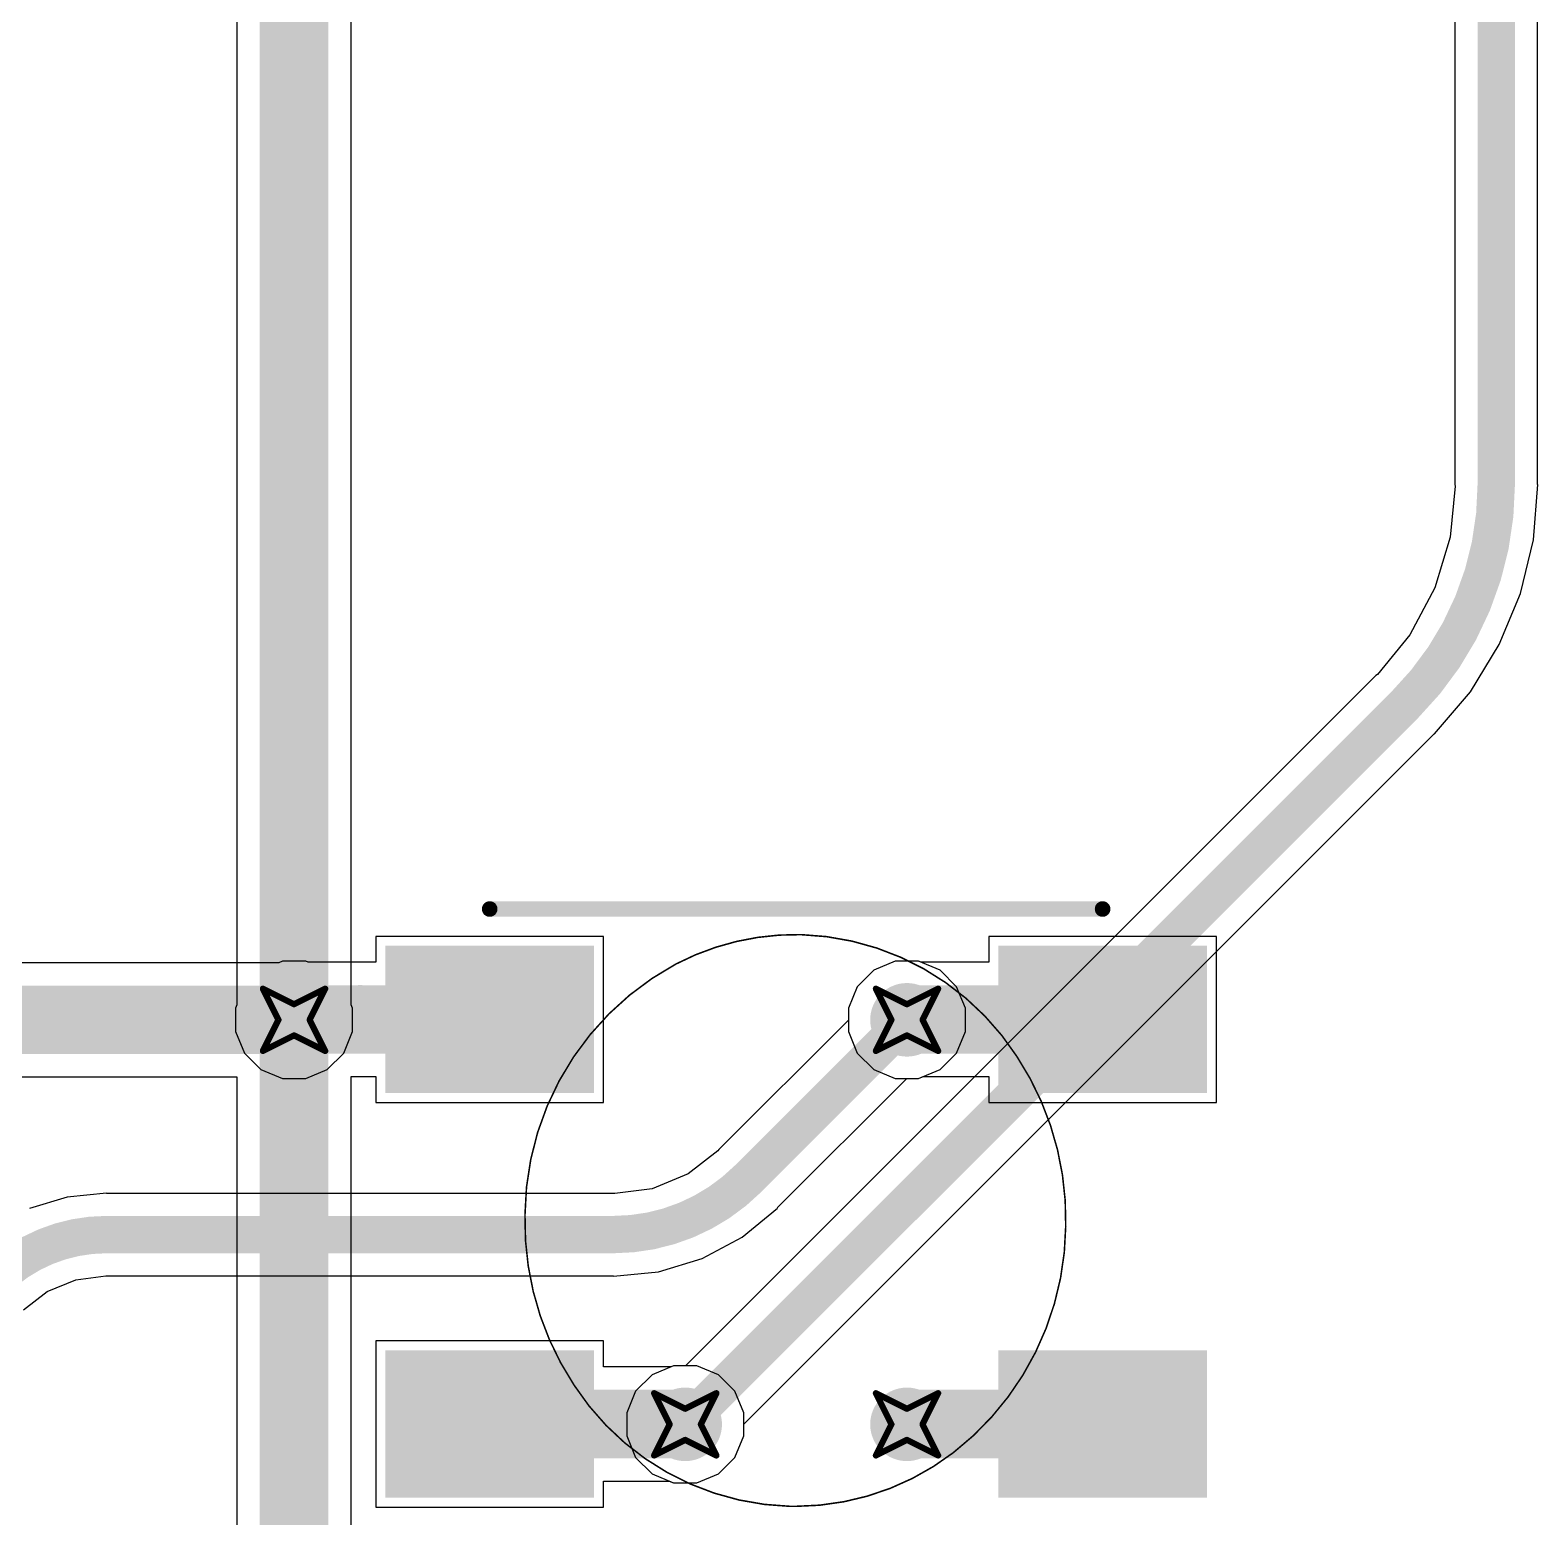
# Model space of a CAD drawing. Header units: inches. Extents: x -11 to 1110, y -7 to 455.
# Drawn here: x 596.71 to 609.01, y 259.88 to 272 of the extents above; entities that cross this region are included whole.
import ezdxf

# ---------------------------------------------------------------- set-up
doc = ezdxf.new("R2010")
doc.units = ezdxf.units.IN
for name, color, linetype in [('Bottom Layer', 5, 'Continuous'), ('Drill Drawing', 1, 'Continuous'), ('Mechanical 7', 56, 'Continuous'), ('Top Layer', 1, 'Continuous'), ('Top Overlay', 2, 'Continuous'), ('Top Paste', 8, 'Continuous'), ('Top Solder', 216, 'Continuous'), ('Via Holes', 16, 'Continuous')]:
    doc.layers.add(name, color=color, linetype=linetype)

msp = doc.modelspace()

# ---------------------------------------------------------------- hatches: boundary and pattern name
at = {"layer": 'Bottom Layer'}
h = msp.add_hatch(color=5, dxfattribs=at)
edge = h.paths.add_edge_path()
edge.add_arc((598.867, 263.931), 0.3, 0, 360)
h = msp.add_hatch(color=5, dxfattribs=at)
edge = h.paths.add_edge_path()
edge.add_arc((603.867, 263.931), 0.3, 0, 360)
h = msp.add_hatch(color=5, dxfattribs=at)
edge = h.paths.add_edge_path()
edge.add_arc((602.058, 260.631), 0.3, 0, 360)
h = msp.add_hatch(color=5, dxfattribs=at)
edge = h.paths.add_edge_path()
edge.add_arc((603.867, 260.631), 0.3, 0, 360)
at = {"layer": 'Top Layer'}
for points in [[(599.713, 264.434), (601.213, 264.434), (601.213, 263.434), (599.713, 263.434)], [(606.213, 263.434), (604.713, 263.434), (604.713, 264.434), (606.213, 264.434)], [(599.713, 261.134), (601.213, 261.134), (601.213, 260.134), (599.713, 260.134)], [(604.713, 261.134), (606.213, 261.134), (606.213, 260.134), (604.713, 260.134)]]:
    msp.add_hatch(color=1, dxfattribs=at).paths.add_polyline_path(points)
h = msp.add_hatch(color=1, dxfattribs=at)
edge = h.paths.add_edge_path()
edge.add_arc((598.867, 263.931), 0.3, 0, 360)
h = msp.add_hatch(color=1, dxfattribs=at)
edge = h.paths.add_edge_path()
edge.add_arc((603.867, 263.931), 0.3, 0, 360)
h = msp.add_hatch(color=1, dxfattribs=at)
edge = h.paths.add_edge_path()
edge.add_arc((602.058, 260.631), 0.3, 0, 360)
h = msp.add_hatch(color=1, dxfattribs=at)
edge = h.paths.add_edge_path()
edge.add_arc((603.867, 260.631), 0.3, 0, 360)
at = {"layer": 'Top Paste'}
for points in [[(599.713, 264.434), (601.213, 264.434), (601.213, 263.434), (599.713, 263.434)], [(606.213, 263.434), (604.713, 263.434), (604.713, 264.434), (606.213, 264.434)], [(599.713, 261.134), (601.213, 261.134), (601.213, 260.134), (599.713, 260.134)], [(604.713, 261.134), (606.213, 261.134), (606.213, 260.134), (604.713, 260.134)]]:
    msp.add_hatch(color=8, dxfattribs=at).paths.add_polyline_path(points)
at = {"layer": 'Top Solder'}
for points in [[(599.611, 264.536), (601.314, 264.536), (601.314, 263.333), (599.611, 263.333)], [(606.314, 263.333), (604.611, 263.333), (604.611, 264.536), (606.314, 264.536)], [(599.611, 261.236), (601.314, 261.236), (601.314, 260.033), (599.611, 260.033)], [(604.611, 261.236), (606.314, 261.236), (606.314, 260.033), (604.611, 260.033)]]:
    msp.add_hatch(color=216, dxfattribs=at).paths.add_polyline_path(points)
at = {"layer": 'Via Holes'}
h = msp.add_hatch(color=7, dxfattribs=at)
edge = h.paths.add_edge_path()
edge.add_arc((598.867, 263.931), 0.15, 0, 360)
h = msp.add_hatch(color=7, dxfattribs=at)
edge = h.paths.add_edge_path()
edge.add_arc((603.867, 263.931), 0.15, 0, 360)
h = msp.add_hatch(color=7, dxfattribs=at)
edge = h.paths.add_edge_path()
edge.add_arc((602.058, 260.631), 0.15, 0, 360)
h = msp.add_hatch(color=7, dxfattribs=at)
edge = h.paths.add_edge_path()
edge.add_arc((603.867, 260.631), 0.15, 0, 360)

# ---------------------------------------------------------------- linework, layer by layer
at = {"layer": 'Bottom Layer'}
for p, q in [((608.337, 281.132), (608.337, 268.299)), ((609.011, 268.299), (609.011, 281.132)), ((598.401, 278.803), (598.401, 264.054)), ((599.333, 264.054), (599.333, 278.803)), ((608.34, 268.284), (608.299, 267.868)), ((608.337, 268.299), (608.34, 268.284)), ((608.978, 267.848), (609.013, 268.299)), ((609.013, 268.299), (609.011, 268.299)), ((608.299, 267.868), (608.174, 267.454)), ((608.872, 267.409), (608.978, 267.848)), ((608.174, 267.454), (607.97, 267.072)), ((608.699, 266.992), (608.872, 267.409)), ((607.97, 267.072), (607.705, 266.749)), ((608.463, 266.606), (608.699, 266.992)), ((607.692, 266.741), (602.06, 261.109)), ((607.705, 266.749), (607.692, 266.741)), ((608.17, 266.263), (608.463, 266.606)), ((602.536, 260.633), (608.168, 266.265)), ((608.168, 266.265), (608.17, 266.263)), ((603.597, 264.336), (603.462, 264.201)), ((603.772, 264.409), (603.597, 264.336)), ((603.962, 264.409), (603.772, 264.409)), ((604.138, 264.336), (603.962, 264.409)), ((604.272, 264.201), (604.138, 264.336)), ((603.462, 264.201), (603.389, 264.026)), ((604.345, 264.026), (604.272, 264.201)), ((598.401, 264.054), (598.389, 264.026)), ((599.345, 264.026), (599.333, 264.054)), ((598.389, 264.026), (598.389, 263.836)), ((599.345, 263.836), (599.345, 264.026)), ((603.389, 264.026), (603.389, 263.929)), ((604.345, 263.836), (604.345, 264.026)), ((598.389, 263.836), (598.462, 263.66)), ((599.272, 263.66), (599.345, 263.836)), ((603.389, 263.929), (602.332, 262.872)), ((604.272, 263.66), (604.345, 263.836)), ((598.462, 263.66), (598.597, 263.526)), ((599.138, 263.526), (599.272, 263.66)), ((604.138, 263.526), (604.272, 263.66)), ((598.597, 263.526), (598.772, 263.453)), ((598.772, 263.453), (598.962, 263.453)), ((598.962, 263.453), (599.138, 263.526)), ((602.808, 262.396), (603.866, 263.453)), ((603.866, 263.453), (603.962, 263.453)), ((603.962, 263.453), (604.138, 263.526)), ((602.325, 262.861), (602.082, 262.675)), ((602.332, 262.872), (602.325, 262.861)), ((602.082, 262.675), (601.788, 262.553)), ((597.017, 262.485), (596.71, 262.392)), ((597.337, 262.517), (597.017, 262.485)), ((597.337, 262.515), (597.337, 262.517)), ((601.472, 262.515), (597.337, 262.515)), ((601.485, 262.513), (601.472, 262.515)), ((601.788, 262.553), (601.485, 262.513)), ((602.523, 262.158), (602.81, 262.394)), ((602.81, 262.394), (602.808, 262.396)), ((602.196, 261.984), (602.523, 262.158)), ((601.841, 261.876), (602.196, 261.984)), ((597.087, 261.811), (597.331, 261.843)), ((597.331, 261.843), (597.337, 261.842)), ((597.337, 261.842), (601.472, 261.842)), ((601.472, 261.839), (601.841, 261.876)), ((601.472, 261.842), (601.472, 261.839)), ((596.854, 261.715), (597.087, 261.811)), ((596.659, 261.565), (596.854, 261.715)), ((601.963, 261.109), (601.788, 261.036)), ((602.06, 261.109), (601.963, 261.109)), ((601.788, 261.036), (601.653, 260.901)), ((601.653, 260.901), (601.581, 260.726)), ((601.581, 260.726), (601.581, 260.536)), ((602.536, 260.536), (602.536, 260.633)), ((601.581, 260.536), (601.653, 260.36)), ((602.464, 260.36), (602.536, 260.536)), ((601.653, 260.36), (601.788, 260.226)), ((602.329, 260.226), (602.464, 260.36)), ((601.788, 260.226), (601.963, 260.153)), ((601.963, 260.153), (602.154, 260.153)), ((602.154, 260.153), (602.329, 260.226))]:
    msp.add_line(p, q, dxfattribs=at)
for points in [[(608.674, 268.299, 0.305, 0.305, 0), (608.674, 281.471, 0.305, 0.305, 0)], [(598.867, 263.931, 0.559, 0.559, 0), (598.867, 278.803, 0.559, 0.559, 0)], [(608.674, 268.299, 0.305, 0.305, -0.198912), (607.93, 266.503, 0.305, 0.305, 0)], [(602.058, 260.631, 0.305, 0.305, 0), (607.93, 266.503, 0.305, 0.305, 0)], [(602.57, 262.634, 0.305, 0.305, 0), (603.867, 263.931, 0.305, 0.305, 0)], [(602.57, 262.634, 0.305, 0.305, -0.198912), (601.472, 262.179, 0.305, 0.305, 0)], [(596.418, 261.798, 0.305, 0.305, -0.198851), (597.337, 262.179, 0.305, 0.305, 0)], [(597.337, 262.179, 0.305, 0.305, 0), (601.472, 262.179, 0.305, 0.305, 0)]]:
    msp.add_lwpolyline(points, format="xyseb", dxfattribs=at)
for points in [[(608.598, 268.299, 0.152, 0.152, 1), (608.75, 268.299, 0.152, 0.152, 1)], [(608.598, 268.299, 0.152, 0.152, 1), (608.75, 268.299, 0.152, 0.152, 1)], [(607.854, 266.503, 0.152, 0.152, 1), (608.006, 266.503, 0.152, 0.152, 1)], [(607.854, 266.503, 0.152, 0.152, 1), (608.006, 266.503, 0.152, 0.152, 1)], [(598.728, 263.931, 0.279, 0.279, 1), (599.007, 263.931, 0.279, 0.279, 1)], [(603.791, 263.931, 0.152, 0.152, 1), (603.943, 263.931, 0.152, 0.152, 1)], [(602.494, 262.634, 0.152, 0.152, 1), (602.646, 262.634, 0.152, 0.152, 1)], [(602.494, 262.634, 0.152, 0.152, 1), (602.646, 262.634, 0.152, 0.152, 1)], [(597.261, 262.179, 0.152, 0.152, 1), (597.413, 262.179, 0.152, 0.152, 1)], [(597.261, 262.179, 0.152, 0.152, 1), (597.413, 262.179, 0.152, 0.152, 1)], [(601.396, 262.179, 0.152, 0.152, 1), (601.548, 262.179, 0.152, 0.152, 1)], [(601.396, 262.179, 0.152, 0.152, 1), (601.548, 262.179, 0.152, 0.152, 1)], [(601.982, 260.631, 0.152, 0.152, 1), (602.135, 260.631, 0.152, 0.152, 1)]]:
    msp.add_lwpolyline(points, format="xyseb", close=True, dxfattribs=at)
at = {"layer": 'Drill Drawing'}
for points in [[(598.613, 264.185, 0.0508, 0.0508, 0), (598.867, 264.058, 0.0508, 0.0508, 0)], [(598.613, 264.185, 0.0508, 0.0508, 0), (598.74, 263.931, 0.0508, 0.0508, 0)], [(598.867, 264.058, 0.0508, 0.0508, 0), (599.121, 264.185, 0.0508, 0.0508, 0)], [(598.994, 263.931, 0.0508, 0.0508, 0), (599.121, 264.185, 0.0508, 0.0508, 0)], [(603.613, 264.185, 0.0508, 0.0508, 0), (603.867, 264.058, 0.0508, 0.0508, 0)], [(603.613, 264.185, 0.0508, 0.0508, 0), (603.74, 263.931, 0.0508, 0.0508, 0)], [(603.867, 264.058, 0.0508, 0.0508, 0), (604.121, 264.185, 0.0508, 0.0508, 0)], [(603.994, 263.931, 0.0508, 0.0508, 0), (604.121, 264.185, 0.0508, 0.0508, 0)], [(598.613, 263.677, 0.0508, 0.0508, 0), (598.74, 263.931, 0.0508, 0.0508, 0)], [(598.994, 263.931, 0.0508, 0.0508, 0), (599.121, 263.677, 0.0508, 0.0508, 0)], [(603.613, 263.677, 0.0508, 0.0508, 0), (603.74, 263.931, 0.0508, 0.0508, 0)], [(603.994, 263.931, 0.0508, 0.0508, 0), (604.121, 263.677, 0.0508, 0.0508, 0)], [(598.613, 263.677, 0.0508, 0.0508, 0), (598.867, 263.804, 0.0508, 0.0508, 0)], [(598.867, 263.804, 0.0508, 0.0508, 0), (599.121, 263.677, 0.0508, 0.0508, 0)], [(603.613, 263.677, 0.0508, 0.0508, 0), (603.867, 263.804, 0.0508, 0.0508, 0)], [(603.867, 263.804, 0.0508, 0.0508, 0), (604.121, 263.677, 0.0508, 0.0508, 0)], [(601.804, 260.885, 0.0508, 0.0508, 0), (602.058, 260.758, 0.0508, 0.0508, 0)], [(601.804, 260.885, 0.0508, 0.0508, 0), (601.931, 260.631, 0.0508, 0.0508, 0)], [(602.058, 260.758, 0.0508, 0.0508, 0), (602.312, 260.885, 0.0508, 0.0508, 0)], [(602.185, 260.631, 0.0508, 0.0508, 0), (602.312, 260.885, 0.0508, 0.0508, 0)], [(603.613, 260.885, 0.0508, 0.0508, 0), (603.867, 260.758, 0.0508, 0.0508, 0)], [(603.613, 260.885, 0.0508, 0.0508, 0), (603.74, 260.631, 0.0508, 0.0508, 0)], [(603.867, 260.758, 0.0508, 0.0508, 0), (604.121, 260.885, 0.0508, 0.0508, 0)], [(603.994, 260.631, 0.0508, 0.0508, 0), (604.121, 260.885, 0.0508, 0.0508, 0)], [(601.804, 260.377, 0.0508, 0.0508, 0), (601.931, 260.631, 0.0508, 0.0508, 0)], [(602.185, 260.631, 0.0508, 0.0508, 0), (602.312, 260.377, 0.0508, 0.0508, 0)], [(603.613, 260.377, 0.0508, 0.0508, 0), (603.74, 260.631, 0.0508, 0.0508, 0)], [(603.994, 260.631, 0.0508, 0.0508, 0), (604.121, 260.377, 0.0508, 0.0508, 0)], [(601.804, 260.377, 0.0508, 0.0508, 0), (602.058, 260.504, 0.0508, 0.0508, 0)], [(602.058, 260.504, 0.0508, 0.0508, 0), (602.312, 260.377, 0.0508, 0.0508, 0)], [(603.613, 260.377, 0.0508, 0.0508, 0), (603.867, 260.504, 0.0508, 0.0508, 0)], [(603.867, 260.504, 0.0508, 0.0508, 0), (604.121, 260.377, 0.0508, 0.0508, 0)]]:
    msp.add_lwpolyline(points, format="xyseb", dxfattribs=at)
for points in [[(598.601, 264.185, 0.0254, 0.0254, 1), (598.626, 264.185, 0.0254, 0.0254, 1)], [(598.601, 264.185, 0.0254, 0.0254, 1), (598.626, 264.185, 0.0254, 0.0254, 1)], [(599.109, 264.185, 0.0254, 0.0254, 1), (599.134, 264.185, 0.0254, 0.0254, 1)], [(599.109, 264.185, 0.0254, 0.0254, 1), (599.134, 264.185, 0.0254, 0.0254, 1)], [(603.601, 264.185, 0.0254, 0.0254, 1), (603.626, 264.185, 0.0254, 0.0254, 1)], [(603.601, 264.185, 0.0254, 0.0254, 1), (603.626, 264.185, 0.0254, 0.0254, 1)], [(604.109, 264.185, 0.0254, 0.0254, 1), (604.134, 264.185, 0.0254, 0.0254, 1)], [(604.109, 264.185, 0.0254, 0.0254, 1), (604.134, 264.185, 0.0254, 0.0254, 1)], [(598.855, 264.058, 0.0254, 0.0254, 1), (598.88, 264.058, 0.0254, 0.0254, 1)], [(598.855, 264.058, 0.0254, 0.0254, 1), (598.88, 264.058, 0.0254, 0.0254, 1)], [(603.855, 264.058, 0.0254, 0.0254, 1), (603.88, 264.058, 0.0254, 0.0254, 1)], [(603.855, 264.058, 0.0254, 0.0254, 1), (603.88, 264.058, 0.0254, 0.0254, 1)], [(598.728, 263.931, 0.0254, 0.0254, 1), (598.753, 263.931, 0.0254, 0.0254, 1)], [(598.728, 263.931, 0.0254, 0.0254, 1), (598.753, 263.931, 0.0254, 0.0254, 1)], [(598.982, 263.931, 0.0254, 0.0254, 1), (599.007, 263.931, 0.0254, 0.0254, 1)], [(598.982, 263.931, 0.0254, 0.0254, 1), (599.007, 263.931, 0.0254, 0.0254, 1)], [(603.728, 263.931, 0.0254, 0.0254, 1), (603.753, 263.931, 0.0254, 0.0254, 1)], [(603.728, 263.931, 0.0254, 0.0254, 1), (603.753, 263.931, 0.0254, 0.0254, 1)], [(603.982, 263.931, 0.0254, 0.0254, 1), (604.007, 263.931, 0.0254, 0.0254, 1)], [(603.982, 263.931, 0.0254, 0.0254, 1), (604.007, 263.931, 0.0254, 0.0254, 1)], [(598.855, 263.804, 0.0254, 0.0254, 1), (598.88, 263.804, 0.0254, 0.0254, 1)], [(598.855, 263.804, 0.0254, 0.0254, 1), (598.88, 263.804, 0.0254, 0.0254, 1)], [(603.855, 263.804, 0.0254, 0.0254, 1), (603.88, 263.804, 0.0254, 0.0254, 1)], [(603.855, 263.804, 0.0254, 0.0254, 1), (603.88, 263.804, 0.0254, 0.0254, 1)], [(598.601, 263.677, 0.0254, 0.0254, 1), (598.626, 263.677, 0.0254, 0.0254, 1)], [(598.601, 263.677, 0.0254, 0.0254, 1), (598.626, 263.677, 0.0254, 0.0254, 1)], [(599.109, 263.677, 0.0254, 0.0254, 1), (599.134, 263.677, 0.0254, 0.0254, 1)], [(599.109, 263.677, 0.0254, 0.0254, 1), (599.134, 263.677, 0.0254, 0.0254, 1)], [(603.601, 263.677, 0.0254, 0.0254, 1), (603.626, 263.677, 0.0254, 0.0254, 1)], [(603.601, 263.677, 0.0254, 0.0254, 1), (603.626, 263.677, 0.0254, 0.0254, 1)], [(604.109, 263.677, 0.0254, 0.0254, 1), (604.134, 263.677, 0.0254, 0.0254, 1)], [(604.109, 263.677, 0.0254, 0.0254, 1), (604.134, 263.677, 0.0254, 0.0254, 1)], [(601.792, 260.885, 0.0254, 0.0254, 1), (601.817, 260.885, 0.0254, 0.0254, 1)], [(601.792, 260.885, 0.0254, 0.0254, 1), (601.817, 260.885, 0.0254, 0.0254, 1)], [(602.3, 260.885, 0.0254, 0.0254, 1), (602.325, 260.885, 0.0254, 0.0254, 1)], [(602.3, 260.885, 0.0254, 0.0254, 1), (602.325, 260.885, 0.0254, 0.0254, 1)], [(603.601, 260.885, 0.0254, 0.0254, 1), (603.626, 260.885, 0.0254, 0.0254, 1)], [(603.601, 260.885, 0.0254, 0.0254, 1), (603.626, 260.885, 0.0254, 0.0254, 1)], [(604.109, 260.885, 0.0254, 0.0254, 1), (604.134, 260.885, 0.0254, 0.0254, 1)], [(604.109, 260.885, 0.0254, 0.0254, 1), (604.134, 260.885, 0.0254, 0.0254, 1)], [(602.046, 260.758, 0.0254, 0.0254, 1), (602.071, 260.758, 0.0254, 0.0254, 1)], [(602.046, 260.758, 0.0254, 0.0254, 1), (602.071, 260.758, 0.0254, 0.0254, 1)], [(603.855, 260.758, 0.0254, 0.0254, 1), (603.88, 260.758, 0.0254, 0.0254, 1)], [(603.855, 260.758, 0.0254, 0.0254, 1), (603.88, 260.758, 0.0254, 0.0254, 1)], [(601.919, 260.631, 0.0254, 0.0254, 1), (601.944, 260.631, 0.0254, 0.0254, 1)], [(601.919, 260.631, 0.0254, 0.0254, 1), (601.944, 260.631, 0.0254, 0.0254, 1)], [(602.173, 260.631, 0.0254, 0.0254, 1), (602.198, 260.631, 0.0254, 0.0254, 1)], [(602.173, 260.631, 0.0254, 0.0254, 1), (602.198, 260.631, 0.0254, 0.0254, 1)], [(603.728, 260.631, 0.0254, 0.0254, 1), (603.753, 260.631, 0.0254, 0.0254, 1)], [(603.728, 260.631, 0.0254, 0.0254, 1), (603.753, 260.631, 0.0254, 0.0254, 1)], [(603.982, 260.631, 0.0254, 0.0254, 1), (604.007, 260.631, 0.0254, 0.0254, 1)], [(603.982, 260.631, 0.0254, 0.0254, 1), (604.007, 260.631, 0.0254, 0.0254, 1)], [(602.046, 260.504, 0.0254, 0.0254, 1), (602.071, 260.504, 0.0254, 0.0254, 1)], [(602.046, 260.504, 0.0254, 0.0254, 1), (602.071, 260.504, 0.0254, 0.0254, 1)], [(603.855, 260.504, 0.0254, 0.0254, 1), (603.88, 260.504, 0.0254, 0.0254, 1)], [(603.855, 260.504, 0.0254, 0.0254, 1), (603.88, 260.504, 0.0254, 0.0254, 1)], [(601.792, 260.377, 0.0254, 0.0254, 1), (601.817, 260.377, 0.0254, 0.0254, 1)], [(601.792, 260.377, 0.0254, 0.0254, 1), (601.817, 260.377, 0.0254, 0.0254, 1)], [(602.3, 260.377, 0.0254, 0.0254, 1), (602.325, 260.377, 0.0254, 0.0254, 1)], [(602.3, 260.377, 0.0254, 0.0254, 1), (602.325, 260.377, 0.0254, 0.0254, 1)], [(603.601, 260.377, 0.0254, 0.0254, 1), (603.626, 260.377, 0.0254, 0.0254, 1)], [(603.601, 260.377, 0.0254, 0.0254, 1), (603.626, 260.377, 0.0254, 0.0254, 1)], [(604.109, 260.377, 0.0254, 0.0254, 1), (604.134, 260.377, 0.0254, 0.0254, 1)], [(604.109, 260.377, 0.0254, 0.0254, 1), (604.134, 260.377, 0.0254, 0.0254, 1)]]:
    msp.add_lwpolyline(points, format="xyseb", close=True, dxfattribs=at)
at = {"layer": 'Mechanical 7'}
for points in [[(601.982, 264.386, 0.0127, 0.0127, -0.126257), (603.002, 264.626, 0.0127, 0.0127, 0)], [(603.002, 264.626, 0.0127, 0.0127, -0.246506), (604.763, 263.633, 0.0127, 0.0127, 0)], [(600.751, 262.34, 0.0127, 0.0127, -0.274134), (601.982, 264.386, 0.0127, 0.0127, 0)], [(604.763, 263.633, 0.0127, 0.0127, -0.152941), (605.162, 262.248, 0.0127, 0.0127, 0)], [(601.15, 260.953, 0.0127, 0.0127, -0.152873), (600.751, 262.34, 0.0127, 0.0127, 0)], [(605.162, 262.248, 0.0127, 0.0127, -0.229599), (604.245, 260.4, 0.0127, 0.0127, 0)], [(602.914, 259.962, 0.0127, 0.0127, -0.247292), (601.15, 260.953, 0.0127, 0.0127, 0)], [(604.245, 260.4, 0.0127, 0.0127, -0.16485), (602.959, 259.962, 0.0127, 0.0127, 0)], [(602.914, 259.962, 0.0127, 0.0127, 0), (602.959, 259.962, 0.0127, 0.0127, 0)]]:
    msp.add_lwpolyline(points, format="xyseb", dxfattribs=at)
for points in [[(602.999, 264.626, 0.00635, 0.00635, 1), (603.005, 264.626, 0.00635, 0.00635, 1)], [(602.999, 264.626, 0.00635, 0.00635, 1), (603.005, 264.626, 0.00635, 0.00635, 1)], [(601.979, 264.386, 0.00635, 0.00635, 1), (601.985, 264.386, 0.00635, 0.00635, 1)], [(601.979, 264.386, 0.00635, 0.00635, 1), (601.985, 264.386, 0.00635, 0.00635, 1)], [(604.76, 263.633, 0.00635, 0.00635, 1), (604.766, 263.633, 0.00635, 0.00635, 1)], [(604.76, 263.633, 0.00635, 0.00635, 1), (604.766, 263.633, 0.00635, 0.00635, 1)], [(600.748, 262.34, 0.00635, 0.00635, 1), (600.754, 262.34, 0.00635, 0.00635, 1)], [(600.748, 262.34, 0.00635, 0.00635, 1), (600.754, 262.34, 0.00635, 0.00635, 1)], [(605.158, 262.248, 0.00635, 0.00635, 1), (605.165, 262.248, 0.00635, 0.00635, 1)], [(605.158, 262.248, 0.00635, 0.00635, 1), (605.165, 262.248, 0.00635, 0.00635, 1)], [(601.147, 260.953, 0.00635, 0.00635, 1), (601.153, 260.953, 0.00635, 0.00635, 1)], [(601.147, 260.953, 0.00635, 0.00635, 1), (601.153, 260.953, 0.00635, 0.00635, 1)], [(604.242, 260.4, 0.00635, 0.00635, 1), (604.248, 260.4, 0.00635, 0.00635, 1)], [(604.242, 260.4, 0.00635, 0.00635, 1), (604.248, 260.4, 0.00635, 0.00635, 1)], [(602.911, 259.962, 0.00635, 0.00635, 1), (602.917, 259.962, 0.00635, 0.00635, 1)], [(602.911, 259.962, 0.00635, 0.00635, 1), (602.917, 259.962, 0.00635, 0.00635, 1)], [(602.956, 259.962, 0.00635, 0.00635, 1), (602.962, 259.962, 0.00635, 0.00635, 1)], [(602.956, 259.962, 0.00635, 0.00635, 1), (602.962, 259.962, 0.00635, 0.00635, 1)]]:
    msp.add_lwpolyline(points, format="xyseb", close=True, dxfattribs=at)
at = {"layer": 'Top Layer'}
for p, q in [((601.391, 264.612), (599.535, 264.612)), ((599.535, 264.612), (599.535, 264.4)), ((601.391, 263.256), (601.391, 264.612)), ((606.391, 264.612), (604.535, 264.612)), ((604.535, 264.612), (604.535, 264.4)), ((606.391, 263.256), (606.391, 264.612)), ((598.744, 264.397), (595.145, 264.397)), ((598.772, 264.409), (598.744, 264.397)), ((598.962, 264.409), (598.772, 264.409)), ((598.982, 264.4), (598.962, 264.409)), ((599.535, 264.4), (598.982, 264.4)), ((603.597, 264.336), (603.462, 264.201)), ((603.772, 264.409), (603.597, 264.336)), ((603.962, 264.409), (603.772, 264.409)), ((603.982, 264.4), (603.962, 264.409)), ((604.535, 264.4), (603.982, 264.4)), ((603.462, 264.201), (603.389, 264.026)), ((603.389, 264.026), (603.389, 263.836)), ((603.389, 263.836), (603.462, 263.66)), ((603.462, 263.66), (603.597, 263.526)), ((595.145, 263.465), (598.401, 263.465)), ((598.401, 263.465), (598.401, 249.916)), ((599.333, 249.916), (599.333, 263.468)), ((599.333, 263.468), (599.535, 263.468)), ((599.535, 263.468), (599.535, 263.256)), ((603.597, 263.526), (603.772, 263.453)), ((603.772, 263.453), (603.962, 263.453)), ((603.962, 263.453), (603.999, 263.468)), ((603.999, 263.468), (604.535, 263.468)), ((604.535, 263.468), (604.535, 263.256)), ((599.535, 263.256), (601.391, 263.256)), ((604.535, 263.256), (606.391, 263.256)), ((601.391, 261.312), (599.535, 261.312)), ((599.535, 261.312), (599.535, 259.956)), ((601.391, 261.1), (601.391, 261.312)), ((601.963, 261.109), (601.944, 261.1)), ((602.154, 261.109), (601.963, 261.109)), ((602.329, 261.036), (602.154, 261.109)), ((601.944, 261.1), (601.391, 261.1)), ((602.464, 260.901), (602.329, 261.036)), ((602.536, 260.726), (602.464, 260.901)), ((602.536, 260.536), (602.536, 260.726)), ((602.464, 260.36), (602.536, 260.536)), ((602.329, 260.226), (602.464, 260.36)), ((601.391, 259.956), (601.391, 260.168)), ((601.391, 260.168), (601.927, 260.168)), ((601.927, 260.168), (601.963, 260.153)), ((601.963, 260.153), (602.154, 260.153)), ((602.154, 260.153), (602.329, 260.226)), ((599.535, 259.956), (601.391, 259.956))]:
    msp.add_line(p, q, dxfattribs=at)
for points in [[(595.145, 263.931, 0.559, 0.559, 0), (598.867, 263.931, 0.559, 0.559, 0)], [(598.867, 263.934, 0.559, 0.559, 0), (600.463, 263.934, 0.559, 0.559, 0)], [(598.867, 249.916, 0.559, 0.559, 0), (598.867, 263.931, 0.559, 0.559, 0)], [(603.867, 263.934, 0.559, 0.559, 0), (605.463, 263.934, 0.559, 0.559, 0)], [(600.463, 260.634, 0.559, 0.559, 0), (602.058, 260.634, 0.559, 0.559, 0)], [(603.867, 260.634, 0.559, 0.559, 0), (605.463, 260.634, 0.559, 0.559, 0)]]:
    msp.add_lwpolyline(points, format="xyseb", dxfattribs=at)
for points in [[(598.728, 263.934, 0.279, 0.279, 1), (599.007, 263.934, 0.279, 0.279, 1)], [(598.728, 263.931, 0.279, 0.279, 1), (599.007, 263.931, 0.279, 0.279, 1)], [(598.728, 263.931, 0.279, 0.279, 1), (599.007, 263.931, 0.279, 0.279, 1)], [(600.323, 263.934, 0.279, 0.279, 1), (600.603, 263.934, 0.279, 0.279, 1)], [(603.728, 263.934, 0.279, 0.279, 1), (604.007, 263.934, 0.279, 0.279, 1)], [(605.323, 263.934, 0.279, 0.279, 1), (605.603, 263.934, 0.279, 0.279, 1)], [(600.323, 260.634, 0.279, 0.279, 1), (600.603, 260.634, 0.279, 0.279, 1)], [(601.919, 260.634, 0.279, 0.279, 1), (602.198, 260.634, 0.279, 0.279, 1)], [(603.728, 260.634, 0.279, 0.279, 1), (604.007, 260.634, 0.279, 0.279, 1)], [(605.323, 260.634, 0.279, 0.279, 1), (605.603, 260.634, 0.279, 0.279, 1)]]:
    msp.add_lwpolyline(points, format="xyseb", close=True, dxfattribs=at)
at = {"layer": 'Top Overlay'}
for points in [[(600.463, 264.835, 0.127, 0.127, 0), (605.463, 264.835, 0.127, 0.127, 0)], [(599.407, 264.088, 0.254, 0.254, 0), (599.534, 263.961, 0.254, 0.254, 0)], [(599.407, 263.834, 0.254, 0.254, 0), (599.407, 264.088, 0.254, 0.254, 0)], [(599.407, 263.834, 0.254, 0.254, 0), (599.534, 263.961, 0.254, 0.254, 0)]]:
    msp.add_lwpolyline(points, format="xyseb", dxfattribs=at)
for points in [[(600.431, 264.835, 0.0635, 0.0635, 1), (600.495, 264.835, 0.0635, 0.0635, 1)], [(605.431, 264.835, 0.0635, 0.0635, 1), (605.495, 264.835, 0.0635, 0.0635, 1)], [(599.343, 264.088, 0.127, 0.127, 1), (599.47, 264.088, 0.127, 0.127, 1)], [(599.343, 264.088, 0.127, 0.127, 1), (599.47, 264.088, 0.127, 0.127, 1)], [(599.47, 263.961, 0.127, 0.127, 1), (599.597, 263.961, 0.127, 0.127, 1)], [(599.47, 263.961, 0.127, 0.127, 1), (599.597, 263.961, 0.127, 0.127, 1)], [(599.343, 263.834, 0.127, 0.127, 1), (599.47, 263.834, 0.127, 0.127, 1)], [(599.343, 263.834, 0.127, 0.127, 1), (599.47, 263.834, 0.127, 0.127, 1)]]:
    msp.add_lwpolyline(points, format="xyseb", close=True, dxfattribs=at)

doc.saveas('drawing.dxf')
